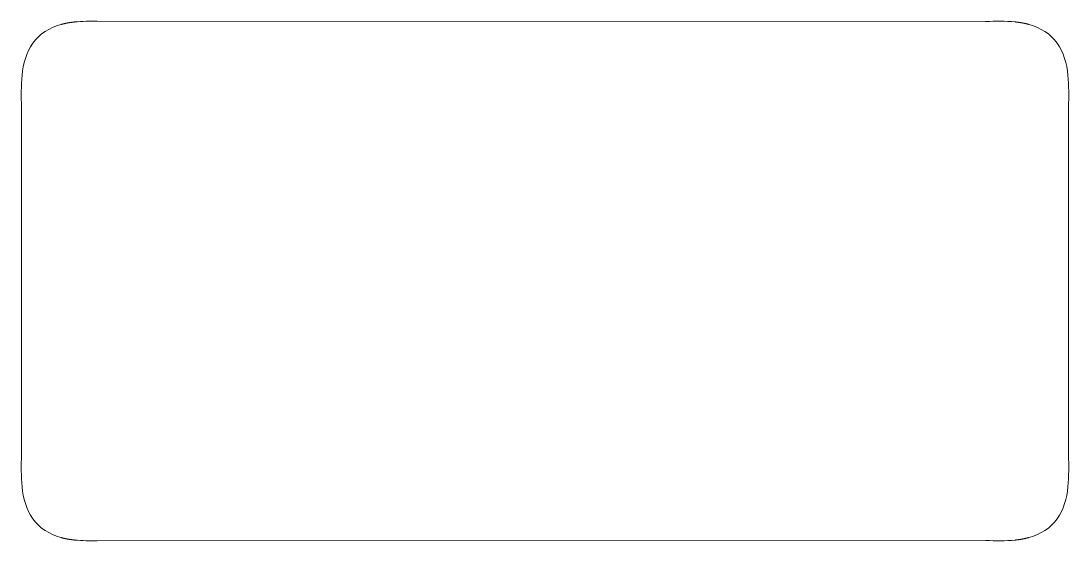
# Model space of a CAD drawing. Header units: millimetres. Extents: x -78 to 78, y -39 to 39.
import ezdxf

# ---------------------------------------------------------------- set-up
doc = ezdxf.new("R2010")
doc.units = ezdxf.units.MM
doc.layers.add('111', color=7, linetype='Continuous', true_color=0xffffff)

msp = doc.modelspace()

# ---------------------------------------------------------------- linework, layer by layer
at = {"layer": '111', "color": 163, "linetype": 'Continuous', "lineweight": 18}
for p, q in [((-66.88, 38.79, 0.15), (65.8, 38.78, 0.15)), ((-78.23, 25.96, 0.97), (-78.23, -25.96, 0.97)), ((78.23, 25.96, 0.97), (78.23, -25.96, 0.97)), ((-66.88, -38.79, 0.15), (65.86, -38.78, 0.15))]:
    msp.add_line(p, q, dxfattribs=at)
for points, knots in [([(-78.23, 25.96, 0.97), (-78.23, 27.56, 0.97), (-78.29, 29.16, 0.99), (-77.95, 32.44, 0.9), (-77.51, 34.14, 0.79), (-75.53, 36.92, 0.49), (-74, 37.84, 0.32), (-72.35, 38.3, 0.24)], [0, 0, 0, 0, 0.318471, 0.318471, 0.659235, 0.659235, 1, 1, 1, 1]), ([(65.8, 38.78, 0.15), (65.82, 38.78, 0.15), (65.84, 38.78, 0.15), (67.33, 38.78, 0.15), (68.79, 38.84, 0.14), (70.25, 38.69, 0.17)], [0, 0, 0, 0, 0.0142, 0.0142, 1, 1, 1, 1]), ([(72.35, 38.3, 0.24), (74, 37.84, 0.32), (75.53, 36.92, 0.49), (77.51, 34.14, 0.8), (77.95, 32.45, 0.91), (78.29, 29.17, 0.98), (78.23, 27.56, 0.97), (78.23, 25.96, 0.97)], [0, 0, 0, 0, 0.340601, 0.340601, 0.681201, 0.681201, 1, 1, 1, 1]), ([(-72.35, -38.3, 0.24), (-74, -37.84, 0.32), (-75.53, -36.92, 0.49), (-77.51, -34.14, 0.79), (-77.95, -32.44, 0.9), (-78.29, -29.16, 0.99), (-78.23, -27.56, 0.97), (-78.23, -25.96, 0.97)], [0, 0, 0, 0, 0.340763, 0.340763, 0.681526, 0.681526, 1, 1, 1, 1]), ([(78.23, -25.96, 0.97), (78.23, -27.56, 0.97), (78.29, -29.17, 0.98), (77.95, -32.45, 0.91), (77.51, -34.14, 0.8), (75.53, -36.92, 0.49), (74, -37.84, 0.32), (72.35, -38.3, 0.24)], [0, 0, 0, 0, 0.318799, 0.318799, 0.659399, 0.659399, 1, 1, 1, 1])]:
    msp.add_open_spline(points, degree=3, knots=knots, dxfattribs=at)
for points, degree in [([(-70.25, 38.69, 0.16), (-70.68, 38.65, 0.17), (-71.1, 38.6, 0.18), (-71.52, 38.51, 0.2), (-71.94, 38.42, 0.22), (-72.35, 38.3, 0.24)], 5), ([(-70.25, 38.69, 0.16), (-69.13, 38.8, 0.14), (-68.01, 38.8, 0.15), (-66.88, 38.79, 0.15)], 3), ([(72.35, 38.3, 0.24), (71.94, 38.42, 0.21), (71.53, 38.53, 0.19), (71.1, 38.59, 0.18), (70.68, 38.65, 0.17), (70.25, 38.69, 0.17)], 5), ([(-72.35, -38.3, 0.24), (-71.94, -38.42, 0.22), (-71.53, -38.53, 0.19), (-71.1, -38.59, 0.18), (-70.68, -38.65, 0.17), (-70.25, -38.69, 0.16)], 5), ([(-70.25, -38.69, 0.16), (-69.13, -38.8, 0.14), (-68.01, -38.8, 0.15), (-66.88, -38.79, 0.15)], 3), ([(65.86, -38.78, 0.15), (67.33, -38.78, 0.15), (68.79, -38.84, 0.14), (70.25, -38.69, 0.17)], 3), ([(70.25, -38.69, 0.17), (70.68, -38.65, 0.17), (71.1, -38.6, 0.18), (71.52, -38.51, 0.19), (71.94, -38.42, 0.21), (72.35, -38.3, 0.24)], 5)]:
    msp.add_open_spline(points, degree=degree, dxfattribs=at)

doc.saveas('drawing.dxf')
